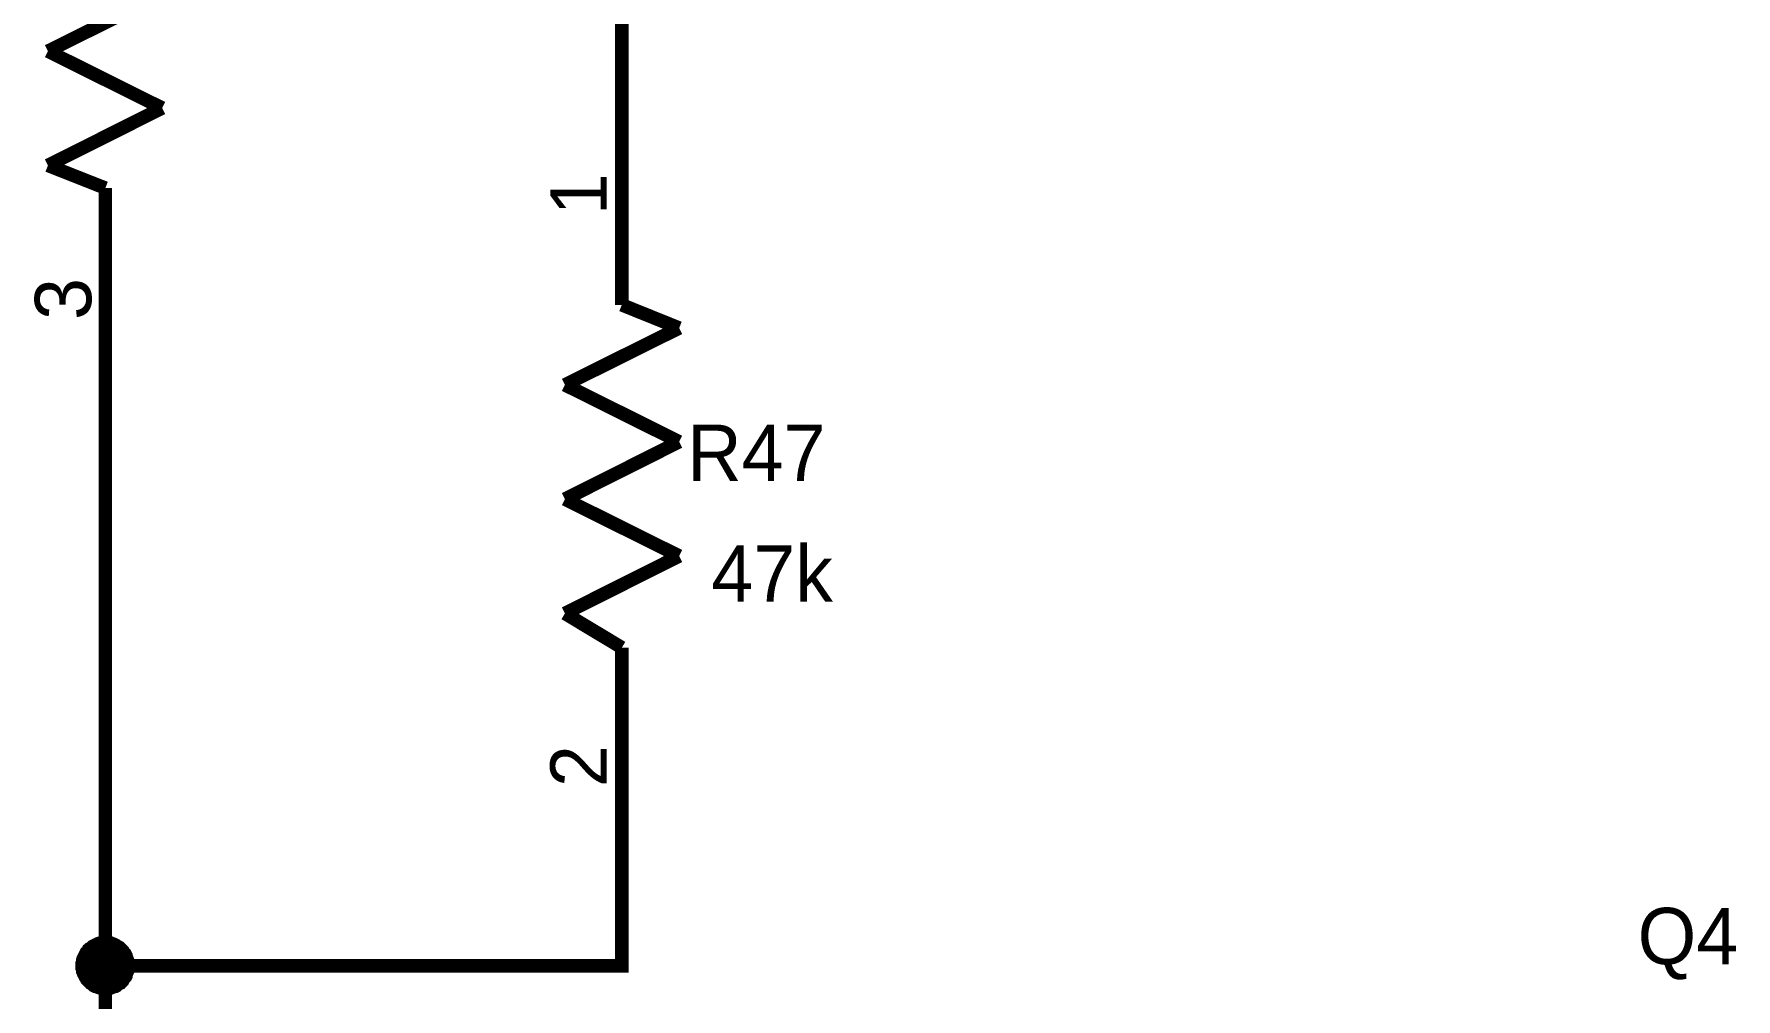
# Model space of a CAD drawing. Header units: millimetres. Extents: x 0 to 800, y 0 to 567.
# Drawn here: x 63.77 to 101.64, y 260.31 to 281.78 of the extents above; entities that cross this region are included whole.
import ezdxf

# ---------------------------------------------------------------- set-up
doc = ezdxf.new("R2010")
doc.units = ezdxf.units.MM
doc.layers.add('Sheet', color=255, linetype='Continuous')

msp = doc.modelspace()

# ---------------------------------------------------------------- linework, layer by layer
at = {"layer": 'Sheet'}
for points, const_width in [([(66.626, 282.661), (64.084, 281.396)], 0.3), ([(76.852, 282.661), (76.852, 280.825)], 0.3), ([(64.084, 281.396), (66.626, 280.13)], 0.3), ([(76.852, 275.751), (76.852, 280.825)], 0.3), ([(66.626, 280.13), (64.084, 278.853)], 0.3), ([(64.084, 278.853), (65.361, 278.349)], 0.3), ([(65.361, 278.349), (65.361, 273.265)], 0.3), ([(76.852, 275.751), (76.852, 276.513)], 0.3), ([(78.128, 275.236), (76.852, 275.751)], 0.3), ([(75.586, 273.971), (78.128, 275.236)], 0.3), ([(78.128, 272.705), (75.586, 273.971)], 0.3), ([(65.361, 259.546), (65.361, 261.046), (65.361, 273.265)], 0.3), ([(75.586, 271.428), (78.128, 272.705)], 0.3), ([(78.128, 270.163), (75.586, 271.428)], 0.3), ([(75.586, 268.886), (78.128, 270.163)], 0.3), ([(76.852, 268.124), (75.586, 268.886)], 0.3), ([(76.852, 268.124), (76.852, 263.051)], 0.3), ([(76.852, 268.124), (76.852, 267.363)], 0.3), ([(76.852, 263.051), (76.852, 261.046), (65.361, 261.046)], 0.3), ([(64.846, 261.046), (64.846, 261.069), (64.846, 261.102), (64.857, 261.125), (64.857, 261.147), (64.857, 261.17), (64.868, 261.203), (64.879, 261.226), (64.891, 261.248), (64.902, 261.27), (64.913, 261.293), (64.924, 261.315), (64.935, 261.338), (64.947, 261.349), (64.969, 261.371), (64.98, 261.394), (65.003, 261.405), (65.014, 261.427), (65.036, 261.438), (65.059, 261.461), (65.07, 261.472), (65.092, 261.483), (65.115, 261.494), (65.137, 261.506), (65.159, 261.517), (65.182, 261.528), (65.204, 261.539), (65.238, 261.55), (65.26, 261.55), (65.283, 261.55), (65.305, 261.562), (65.339, 261.562), (65.361, 261.562)], 0.3), ([(64.846, 261.046), (64.846, 261.069), (64.846, 261.102), (64.857, 261.125), (64.857, 261.147), (64.857, 261.17), (64.868, 261.203), (64.879, 261.226), (64.891, 261.248), (64.902, 261.27), (64.913, 261.293), (64.924, 261.315), (64.935, 261.338), (64.947, 261.349), (64.969, 261.371), (64.98, 261.394), (65.003, 261.405), (65.014, 261.427), (65.036, 261.438), (65.059, 261.461), (65.07, 261.472), (65.092, 261.483), (65.115, 261.494), (65.137, 261.506), (65.159, 261.517), (65.182, 261.528), (65.204, 261.539), (65.238, 261.55), (65.26, 261.55), (65.283, 261.55), (65.305, 261.562), (65.339, 261.562), (65.361, 261.562)], 0.3), ([(64.846, 261.046), (64.846, 261.069), (64.846, 261.102), (64.857, 261.125), (64.857, 261.147), (64.857, 261.17), (64.868, 261.203), (64.879, 261.226), (64.891, 261.248), (64.902, 261.27), (64.913, 261.293), (64.924, 261.315), (64.935, 261.338), (64.947, 261.349), (64.969, 261.371), (64.98, 261.394), (65.003, 261.405), (65.014, 261.427), (65.036, 261.438), (65.059, 261.461), (65.07, 261.472), (65.092, 261.483), (65.115, 261.494), (65.137, 261.506), (65.159, 261.517), (65.182, 261.528), (65.204, 261.539), (65.238, 261.55), (65.26, 261.55), (65.283, 261.55), (65.305, 261.562), (65.339, 261.562), (65.361, 261.562)], 0.3), ([(64.846, 261.046), (64.846, 261.069), (64.846, 261.102), (64.857, 261.125), (64.857, 261.147), (64.857, 261.17), (64.868, 261.203), (64.879, 261.226), (64.891, 261.248), (64.902, 261.27), (64.913, 261.293), (64.924, 261.315), (64.935, 261.338), (64.947, 261.349), (64.969, 261.371), (64.98, 261.394), (65.003, 261.405), (65.014, 261.427), (65.036, 261.438), (65.059, 261.461), (65.07, 261.472), (65.092, 261.483), (65.115, 261.494), (65.137, 261.506), (65.159, 261.517), (65.182, 261.528), (65.204, 261.539), (65.238, 261.55), (65.26, 261.55), (65.283, 261.55), (65.305, 261.562), (65.339, 261.562), (65.361, 261.562)], 0.3), ([(65.361, 261.562), (65.361, 261.562)], 0.3), ([(65.361, 261.562), (65.383, 261.562), (65.417, 261.562), (65.439, 261.55), (65.462, 261.55), (65.484, 261.55), (65.507, 261.539), (65.54, 261.528), (65.563, 261.517), (65.585, 261.506), (65.607, 261.494), (65.619, 261.483), (65.641, 261.472), (65.663, 261.461), (65.686, 261.438), (65.697, 261.427), (65.719, 261.405), (65.73, 261.394), (65.753, 261.371), (65.764, 261.349), (65.775, 261.338), (65.798, 261.315), (65.809, 261.293), (65.82, 261.27), (65.82, 261.248), (65.831, 261.226), (65.842, 261.203), (65.854, 261.17), (65.854, 261.147), (65.854, 261.125), (65.865, 261.102), (65.865, 261.069), (65.865, 261.046)], 0.3), ([(65.361, 261.562), (65.361, 261.562)], 0.3), ([(65.361, 261.562), (65.383, 261.562), (65.417, 261.562), (65.439, 261.55), (65.462, 261.55), (65.484, 261.55), (65.507, 261.539), (65.54, 261.528), (65.563, 261.517), (65.585, 261.506), (65.607, 261.494), (65.619, 261.483), (65.641, 261.472), (65.663, 261.461), (65.686, 261.438), (65.697, 261.427), (65.719, 261.405), (65.73, 261.394), (65.753, 261.371), (65.764, 261.349), (65.775, 261.338), (65.798, 261.315), (65.809, 261.293), (65.82, 261.27), (65.82, 261.248), (65.831, 261.226), (65.842, 261.203), (65.854, 261.17), (65.854, 261.147), (65.854, 261.125), (65.865, 261.102), (65.865, 261.069), (65.865, 261.046)], 0.3), ([(65.361, 261.562), (65.361, 261.562)], 0.3), ([(65.361, 261.562), (65.383, 261.562), (65.417, 261.562), (65.439, 261.55), (65.462, 261.55), (65.484, 261.55), (65.507, 261.539), (65.54, 261.528), (65.563, 261.517), (65.585, 261.506), (65.607, 261.494), (65.619, 261.483), (65.641, 261.472), (65.663, 261.461), (65.686, 261.438), (65.697, 261.427), (65.719, 261.405), (65.73, 261.394), (65.753, 261.371), (65.764, 261.349), (65.775, 261.338), (65.798, 261.315), (65.809, 261.293), (65.82, 261.27), (65.82, 261.248), (65.831, 261.226), (65.842, 261.203), (65.854, 261.17), (65.854, 261.147), (65.854, 261.125), (65.865, 261.102), (65.865, 261.069), (65.865, 261.046)], 0.3), ([(65.361, 261.562), (65.361, 261.562)], 0.3), ([(65.361, 261.562), (65.383, 261.562), (65.417, 261.562), (65.439, 261.55), (65.462, 261.55), (65.484, 261.55), (65.507, 261.539), (65.54, 261.528), (65.563, 261.517), (65.585, 261.506), (65.607, 261.494), (65.619, 261.483), (65.641, 261.472), (65.663, 261.461), (65.686, 261.438), (65.697, 261.427), (65.719, 261.405), (65.73, 261.394), (65.753, 261.371), (65.764, 261.349), (65.775, 261.338), (65.798, 261.315), (65.809, 261.293), (65.82, 261.27), (65.82, 261.248), (65.831, 261.226), (65.842, 261.203), (65.854, 261.17), (65.854, 261.147), (65.854, 261.125), (65.865, 261.102), (65.865, 261.069), (65.865, 261.046)], 0.3), ([(64.846, 261.046), (64.846, 261.069), (64.846, 261.102), (64.857, 261.125), (64.857, 261.147), (64.857, 261.17), (64.868, 261.203), (64.879, 261.226), (64.891, 261.248), (64.902, 261.27), (64.913, 261.293), (64.924, 261.315), (64.935, 261.338), (64.947, 261.349), (64.969, 261.371), (64.98, 261.394), (65.003, 261.405), (65.014, 261.427), (65.036, 261.438), (65.059, 261.461), (65.07, 261.472), (65.092, 261.483), (65.115, 261.494), (65.137, 261.506), (65.159, 261.517), (65.182, 261.528), (65.204, 261.539), (65.238, 261.55), (65.26, 261.55), (65.283, 261.55), (65.305, 261.562), (65.339, 261.562), (65.361, 261.562)], 0.0991), ([(64.846, 261.046), (64.846, 261.069), (64.846, 261.102), (64.857, 261.125), (64.857, 261.147), (64.857, 261.17), (64.868, 261.203), (64.879, 261.226), (64.891, 261.248), (64.902, 261.27), (64.913, 261.293), (64.924, 261.315), (64.935, 261.338), (64.947, 261.349), (64.969, 261.371), (64.98, 261.394), (65.003, 261.405), (65.014, 261.427), (65.036, 261.438), (65.059, 261.461), (65.07, 261.472), (65.092, 261.483), (65.115, 261.494), (65.137, 261.506), (65.159, 261.517), (65.182, 261.528), (65.204, 261.539), (65.238, 261.55), (65.26, 261.55), (65.283, 261.55), (65.305, 261.562), (65.339, 261.562), (65.361, 261.562)], 0.0991), ([(64.846, 261.046), (64.846, 261.069), (64.846, 261.102), (64.857, 261.125), (64.857, 261.147), (64.857, 261.17), (64.868, 261.203), (64.879, 261.226), (64.891, 261.248), (64.902, 261.27), (64.913, 261.293), (64.924, 261.315), (64.935, 261.338), (64.947, 261.349), (64.969, 261.371), (64.98, 261.394), (65.003, 261.405), (65.014, 261.427), (65.036, 261.438), (65.059, 261.461), (65.07, 261.472), (65.092, 261.483), (65.115, 261.494), (65.137, 261.506), (65.159, 261.517), (65.182, 261.528), (65.204, 261.539), (65.238, 261.55), (65.26, 261.55), (65.283, 261.55), (65.305, 261.562), (65.339, 261.562), (65.361, 261.562)], 0.0991), ([(64.846, 261.046), (64.846, 261.069), (64.846, 261.102), (64.857, 261.125), (64.857, 261.147), (64.857, 261.17), (64.868, 261.203), (64.879, 261.226), (64.891, 261.248), (64.902, 261.27), (64.913, 261.293), (64.924, 261.315), (64.935, 261.338), (64.947, 261.349), (64.969, 261.371), (64.98, 261.394), (65.003, 261.405), (65.014, 261.427), (65.036, 261.438), (65.059, 261.461), (65.07, 261.472), (65.092, 261.483), (65.115, 261.494), (65.137, 261.506), (65.159, 261.517), (65.182, 261.528), (65.204, 261.539), (65.238, 261.55), (65.26, 261.55), (65.283, 261.55), (65.305, 261.562), (65.339, 261.562), (65.361, 261.562)], 0.0991), ([(65.361, 261.562), (65.361, 261.562)], 0.0991), ([(65.361, 261.562), (65.383, 261.562), (65.417, 261.562), (65.439, 261.55), (65.462, 261.55), (65.484, 261.55), (65.507, 261.539), (65.54, 261.528), (65.563, 261.517), (65.585, 261.506), (65.607, 261.494), (65.619, 261.483), (65.641, 261.472), (65.663, 261.461), (65.686, 261.438), (65.697, 261.427), (65.719, 261.405), (65.73, 261.394), (65.753, 261.371), (65.764, 261.349), (65.775, 261.338), (65.798, 261.315), (65.809, 261.293), (65.82, 261.27), (65.82, 261.248), (65.831, 261.226), (65.842, 261.203), (65.854, 261.17), (65.854, 261.147), (65.854, 261.125), (65.865, 261.102), (65.865, 261.069), (65.865, 261.046)], 0.0991), ([(65.361, 261.562), (65.361, 261.562)], 0.0991), ([(65.361, 261.562), (65.383, 261.562), (65.417, 261.562), (65.439, 261.55), (65.462, 261.55), (65.484, 261.55), (65.507, 261.539), (65.54, 261.528), (65.563, 261.517), (65.585, 261.506), (65.607, 261.494), (65.619, 261.483), (65.641, 261.472), (65.663, 261.461), (65.686, 261.438), (65.697, 261.427), (65.719, 261.405), (65.73, 261.394), (65.753, 261.371), (65.764, 261.349), (65.775, 261.338), (65.798, 261.315), (65.809, 261.293), (65.82, 261.27), (65.82, 261.248), (65.831, 261.226), (65.842, 261.203), (65.854, 261.17), (65.854, 261.147), (65.854, 261.125), (65.865, 261.102), (65.865, 261.069), (65.865, 261.046)], 0.0991), ([(65.361, 261.562), (65.361, 261.562)], 0.0991), ([(65.361, 261.562), (65.383, 261.562), (65.417, 261.562), (65.439, 261.55), (65.462, 261.55), (65.484, 261.55), (65.507, 261.539), (65.54, 261.528), (65.563, 261.517), (65.585, 261.506), (65.607, 261.494), (65.619, 261.483), (65.641, 261.472), (65.663, 261.461), (65.686, 261.438), (65.697, 261.427), (65.719, 261.405), (65.73, 261.394), (65.753, 261.371), (65.764, 261.349), (65.775, 261.338), (65.798, 261.315), (65.809, 261.293), (65.82, 261.27), (65.82, 261.248), (65.831, 261.226), (65.842, 261.203), (65.854, 261.17), (65.854, 261.147), (65.854, 261.125), (65.865, 261.102), (65.865, 261.069), (65.865, 261.046)], 0.0991), ([(65.361, 261.562), (65.361, 261.562)], 0.0991), ([(65.361, 261.562), (65.383, 261.562), (65.417, 261.562), (65.439, 261.55), (65.462, 261.55), (65.484, 261.55), (65.507, 261.539), (65.54, 261.528), (65.563, 261.517), (65.585, 261.506), (65.607, 261.494), (65.619, 261.483), (65.641, 261.472), (65.663, 261.461), (65.686, 261.438), (65.697, 261.427), (65.719, 261.405), (65.73, 261.394), (65.753, 261.371), (65.764, 261.349), (65.775, 261.338), (65.798, 261.315), (65.809, 261.293), (65.82, 261.27), (65.82, 261.248), (65.831, 261.226), (65.842, 261.203), (65.854, 261.17), (65.854, 261.147), (65.854, 261.125), (65.865, 261.102), (65.865, 261.069), (65.865, 261.046)], 0.0991), ([(65.361, 260.542), (65.339, 260.542), (65.305, 260.542), (65.283, 260.554), (65.26, 260.554), (65.238, 260.554), (65.204, 260.565), (65.182, 260.576), (65.159, 260.587), (65.137, 260.587), (65.115, 260.598), (65.092, 260.61), (65.07, 260.632), (65.059, 260.643), (65.036, 260.654), (65.014, 260.677), (65.003, 260.688), (64.98, 260.71), (64.969, 260.722), (64.947, 260.744), (64.935, 260.766), (64.924, 260.789), (64.913, 260.8), (64.902, 260.822), (64.891, 260.845), (64.879, 260.867), (64.868, 260.901), (64.857, 260.923), (64.857, 260.946), (64.857, 260.968), (64.846, 260.99), (64.846, 261.024), (64.846, 261.046)], 0.3), ([(64.846, 261.046), (64.846, 261.046)], 0.3), ([(65.361, 260.542), (65.339, 260.542), (65.305, 260.542), (65.283, 260.554), (65.26, 260.554), (65.238, 260.554), (65.204, 260.565), (65.182, 260.576), (65.159, 260.587), (65.137, 260.587), (65.115, 260.598), (65.092, 260.61), (65.07, 260.632), (65.059, 260.643), (65.036, 260.654), (65.014, 260.677), (65.003, 260.688), (64.98, 260.71), (64.969, 260.722), (64.947, 260.744), (64.935, 260.766), (64.924, 260.789), (64.913, 260.8), (64.902, 260.822), (64.891, 260.845), (64.879, 260.867), (64.868, 260.901), (64.857, 260.923), (64.857, 260.946), (64.857, 260.968), (64.846, 260.99), (64.846, 261.024), (64.846, 261.046)], 0.3), ([(64.846, 261.046), (64.846, 261.046)], 0.3), ([(65.361, 260.542), (65.339, 260.542), (65.305, 260.542), (65.283, 260.554), (65.26, 260.554), (65.238, 260.554), (65.204, 260.565), (65.182, 260.576), (65.159, 260.587), (65.137, 260.587), (65.115, 260.598), (65.092, 260.61), (65.07, 260.632), (65.059, 260.643), (65.036, 260.654), (65.014, 260.677), (65.003, 260.688), (64.98, 260.71), (64.969, 260.722), (64.947, 260.744), (64.935, 260.766), (64.924, 260.789), (64.913, 260.8), (64.902, 260.822), (64.891, 260.845), (64.879, 260.867), (64.868, 260.901), (64.857, 260.923), (64.857, 260.946), (64.857, 260.968), (64.846, 260.99), (64.846, 261.024), (64.846, 261.046)], 0.3), ([(64.846, 261.046), (64.846, 261.046)], 0.3), ([(65.361, 260.542), (65.339, 260.542), (65.305, 260.542), (65.283, 260.554), (65.26, 260.554), (65.238, 260.554), (65.204, 260.565), (65.182, 260.576), (65.159, 260.587), (65.137, 260.587), (65.115, 260.598), (65.092, 260.61), (65.07, 260.632), (65.059, 260.643), (65.036, 260.654), (65.014, 260.677), (65.003, 260.688), (64.98, 260.71), (64.969, 260.722), (64.947, 260.744), (64.935, 260.766), (64.924, 260.789), (64.913, 260.8), (64.902, 260.822), (64.891, 260.845), (64.879, 260.867), (64.868, 260.901), (64.857, 260.923), (64.857, 260.946), (64.857, 260.968), (64.846, 260.99), (64.846, 261.024), (64.846, 261.046)], 0.3), ([(64.846, 261.046), (64.846, 261.046)], 0.3), ([(65.361, 260.542), (65.339, 260.542), (65.305, 260.542), (65.283, 260.554), (65.26, 260.554), (65.238, 260.554), (65.204, 260.565), (65.182, 260.576), (65.159, 260.587), (65.137, 260.587), (65.115, 260.598), (65.092, 260.61), (65.07, 260.632), (65.059, 260.643), (65.036, 260.654), (65.014, 260.677), (65.003, 260.688), (64.98, 260.71), (64.969, 260.722), (64.947, 260.744), (64.935, 260.766), (64.924, 260.789), (64.913, 260.8), (64.902, 260.822), (64.891, 260.845), (64.879, 260.867), (64.868, 260.901), (64.857, 260.923), (64.857, 260.946), (64.857, 260.968), (64.846, 260.99), (64.846, 261.024), (64.846, 261.046)], 0.0991), ([(64.846, 261.046), (64.846, 261.046)], 0.0991), ([(65.361, 260.542), (65.339, 260.542), (65.305, 260.542), (65.283, 260.554), (65.26, 260.554), (65.238, 260.554), (65.204, 260.565), (65.182, 260.576), (65.159, 260.587), (65.137, 260.587), (65.115, 260.598), (65.092, 260.61), (65.07, 260.632), (65.059, 260.643), (65.036, 260.654), (65.014, 260.677), (65.003, 260.688), (64.98, 260.71), (64.969, 260.722), (64.947, 260.744), (64.935, 260.766), (64.924, 260.789), (64.913, 260.8), (64.902, 260.822), (64.891, 260.845), (64.879, 260.867), (64.868, 260.901), (64.857, 260.923), (64.857, 260.946), (64.857, 260.968), (64.846, 260.99), (64.846, 261.024), (64.846, 261.046)], 0.0991), ([(64.846, 261.046), (64.846, 261.046)], 0.0991), ([(65.361, 260.542), (65.339, 260.542), (65.305, 260.542), (65.283, 260.554), (65.26, 260.554), (65.238, 260.554), (65.204, 260.565), (65.182, 260.576), (65.159, 260.587), (65.137, 260.587), (65.115, 260.598), (65.092, 260.61), (65.07, 260.632), (65.059, 260.643), (65.036, 260.654), (65.014, 260.677), (65.003, 260.688), (64.98, 260.71), (64.969, 260.722), (64.947, 260.744), (64.935, 260.766), (64.924, 260.789), (64.913, 260.8), (64.902, 260.822), (64.891, 260.845), (64.879, 260.867), (64.868, 260.901), (64.857, 260.923), (64.857, 260.946), (64.857, 260.968), (64.846, 260.99), (64.846, 261.024), (64.846, 261.046)], 0.0991), ([(64.846, 261.046), (64.846, 261.046)], 0.0991), ([(65.361, 260.542), (65.339, 260.542), (65.305, 260.542), (65.283, 260.554), (65.26, 260.554), (65.238, 260.554), (65.204, 260.565), (65.182, 260.576), (65.159, 260.587), (65.137, 260.587), (65.115, 260.598), (65.092, 260.61), (65.07, 260.632), (65.059, 260.643), (65.036, 260.654), (65.014, 260.677), (65.003, 260.688), (64.98, 260.71), (64.969, 260.722), (64.947, 260.744), (64.935, 260.766), (64.924, 260.789), (64.913, 260.8), (64.902, 260.822), (64.891, 260.845), (64.879, 260.867), (64.868, 260.901), (64.857, 260.923), (64.857, 260.946), (64.857, 260.968), (64.846, 260.99), (64.846, 261.024), (64.846, 261.046)], 0.0991), ([(64.846, 261.046), (64.846, 261.046)], 0.0991), ([(65.865, 261.046), (65.865, 261.024), (65.865, 260.99), (65.854, 260.968), (65.854, 260.946), (65.854, 260.923), (65.842, 260.901), (65.831, 260.867), (65.82, 260.845), (65.82, 260.822), (65.809, 260.8), (65.798, 260.789), (65.775, 260.766), (65.764, 260.744), (65.753, 260.722), (65.73, 260.71), (65.719, 260.688), (65.697, 260.677), (65.686, 260.654), (65.663, 260.643), (65.641, 260.632), (65.619, 260.61), (65.607, 260.598), (65.585, 260.587), (65.563, 260.587), (65.54, 260.576), (65.507, 260.565), (65.484, 260.554), (65.462, 260.554), (65.439, 260.554), (65.417, 260.542), (65.383, 260.542), (65.361, 260.542)], 0.3), ([(65.865, 261.046), (65.865, 261.024), (65.865, 260.99), (65.854, 260.968), (65.854, 260.946), (65.854, 260.923), (65.842, 260.901), (65.831, 260.867), (65.82, 260.845), (65.82, 260.822), (65.809, 260.8), (65.798, 260.789), (65.775, 260.766), (65.764, 260.744), (65.753, 260.722), (65.73, 260.71), (65.719, 260.688), (65.697, 260.677), (65.686, 260.654), (65.663, 260.643), (65.641, 260.632), (65.619, 260.61), (65.607, 260.598), (65.585, 260.587), (65.563, 260.587), (65.54, 260.576), (65.507, 260.565), (65.484, 260.554), (65.462, 260.554), (65.439, 260.554), (65.417, 260.542), (65.383, 260.542), (65.361, 260.542)], 0.3), ([(65.865, 261.046), (65.865, 261.024), (65.865, 260.99), (65.854, 260.968), (65.854, 260.946), (65.854, 260.923), (65.842, 260.901), (65.831, 260.867), (65.82, 260.845), (65.82, 260.822), (65.809, 260.8), (65.798, 260.789), (65.775, 260.766), (65.764, 260.744), (65.753, 260.722), (65.73, 260.71), (65.719, 260.688), (65.697, 260.677), (65.686, 260.654), (65.663, 260.643), (65.641, 260.632), (65.619, 260.61), (65.607, 260.598), (65.585, 260.587), (65.563, 260.587), (65.54, 260.576), (65.507, 260.565), (65.484, 260.554), (65.462, 260.554), (65.439, 260.554), (65.417, 260.542), (65.383, 260.542), (65.361, 260.542)], 0.3), ([(65.865, 261.046), (65.865, 261.024), (65.865, 260.99), (65.854, 260.968), (65.854, 260.946), (65.854, 260.923), (65.842, 260.901), (65.831, 260.867), (65.82, 260.845), (65.82, 260.822), (65.809, 260.8), (65.798, 260.789), (65.775, 260.766), (65.764, 260.744), (65.753, 260.722), (65.73, 260.71), (65.719, 260.688), (65.697, 260.677), (65.686, 260.654), (65.663, 260.643), (65.641, 260.632), (65.619, 260.61), (65.607, 260.598), (65.585, 260.587), (65.563, 260.587), (65.54, 260.576), (65.507, 260.565), (65.484, 260.554), (65.462, 260.554), (65.439, 260.554), (65.417, 260.542), (65.383, 260.542), (65.361, 260.542)], 0.3), ([(65.865, 261.046), (65.865, 261.024), (65.865, 260.99), (65.854, 260.968), (65.854, 260.946), (65.854, 260.923), (65.842, 260.901), (65.831, 260.867), (65.82, 260.845), (65.82, 260.822), (65.809, 260.8), (65.798, 260.789), (65.775, 260.766), (65.764, 260.744), (65.753, 260.722), (65.73, 260.71), (65.719, 260.688), (65.697, 260.677), (65.686, 260.654), (65.663, 260.643), (65.641, 260.632), (65.619, 260.61), (65.607, 260.598), (65.585, 260.587), (65.563, 260.587), (65.54, 260.576), (65.507, 260.565), (65.484, 260.554), (65.462, 260.554), (65.439, 260.554), (65.417, 260.542), (65.383, 260.542), (65.361, 260.542)], 0.0991), ([(65.865, 261.046), (65.865, 261.024), (65.865, 260.99), (65.854, 260.968), (65.854, 260.946), (65.854, 260.923), (65.842, 260.901), (65.831, 260.867), (65.82, 260.845), (65.82, 260.822), (65.809, 260.8), (65.798, 260.789), (65.775, 260.766), (65.764, 260.744), (65.753, 260.722), (65.73, 260.71), (65.719, 260.688), (65.697, 260.677), (65.686, 260.654), (65.663, 260.643), (65.641, 260.632), (65.619, 260.61), (65.607, 260.598), (65.585, 260.587), (65.563, 260.587), (65.54, 260.576), (65.507, 260.565), (65.484, 260.554), (65.462, 260.554), (65.439, 260.554), (65.417, 260.542), (65.383, 260.542), (65.361, 260.542)], 0.0991), ([(65.865, 261.046), (65.865, 261.024), (65.865, 260.99), (65.854, 260.968), (65.854, 260.946), (65.854, 260.923), (65.842, 260.901), (65.831, 260.867), (65.82, 260.845), (65.82, 260.822), (65.809, 260.8), (65.798, 260.789), (65.775, 260.766), (65.764, 260.744), (65.753, 260.722), (65.73, 260.71), (65.719, 260.688), (65.697, 260.677), (65.686, 260.654), (65.663, 260.643), (65.641, 260.632), (65.619, 260.61), (65.607, 260.598), (65.585, 260.587), (65.563, 260.587), (65.54, 260.576), (65.507, 260.565), (65.484, 260.554), (65.462, 260.554), (65.439, 260.554), (65.417, 260.542), (65.383, 260.542), (65.361, 260.542)], 0.0991), ([(65.865, 261.046), (65.865, 261.024), (65.865, 260.99), (65.854, 260.968), (65.854, 260.946), (65.854, 260.923), (65.842, 260.901), (65.831, 260.867), (65.82, 260.845), (65.82, 260.822), (65.809, 260.8), (65.798, 260.789), (65.775, 260.766), (65.764, 260.744), (65.753, 260.722), (65.73, 260.71), (65.719, 260.688), (65.697, 260.677), (65.686, 260.654), (65.663, 260.643), (65.641, 260.632), (65.619, 260.61), (65.607, 260.598), (65.585, 260.587), (65.563, 260.587), (65.54, 260.576), (65.507, 260.565), (65.484, 260.554), (65.462, 260.554), (65.439, 260.554), (65.417, 260.542), (65.383, 260.542), (65.361, 260.542)], 0.0991), ([(65.865, 261.046), (65.865, 261.046), (65.865, 261.046), (65.865, 261.046), (65.865, 261.046), (65.865, 261.046), (65.865, 261.046), (65.865, 261.046), (65.865, 261.046), (65.865, 261.046), (65.865, 261.046), (65.865, 261.046), (65.865, 261.046), (65.865, 261.046), (65.865, 261.046), (65.865, 261.046), (65.865, 261.046), (65.865, 261.046), (65.865, 261.046), (65.865, 261.046), (65.865, 261.046), (65.865, 261.046), (65.865, 261.046), (65.865, 261.046), (65.865, 261.046), (65.865, 261.046), (65.865, 261.046), (65.865, 261.046), (65.865, 261.046), (65.865, 261.046), (65.865, 261.046), (65.865, 261.046), (65.865, 261.046)], 0.3), ([(65.865, 261.046), (65.865, 261.046)], 0.3), ([(65.865, 261.046), (65.865, 261.046), (65.865, 261.046), (65.865, 261.046), (65.865, 261.046), (65.865, 261.046), (65.865, 261.046), (65.865, 261.046), (65.865, 261.046), (65.865, 261.046), (65.865, 261.046), (65.865, 261.046), (65.865, 261.046), (65.865, 261.046), (65.865, 261.046), (65.865, 261.046), (65.865, 261.046), (65.865, 261.046), (65.865, 261.046), (65.865, 261.046), (65.865, 261.046), (65.865, 261.046), (65.865, 261.046), (65.865, 261.046), (65.865, 261.046), (65.865, 261.046), (65.865, 261.046), (65.865, 261.046), (65.865, 261.046), (65.865, 261.046), (65.865, 261.046), (65.865, 261.046), (65.865, 261.046)], 0.3), ([(65.865, 261.046), (65.865, 261.046)], 0.3), ([(65.865, 261.046), (65.865, 261.046), (65.865, 261.046), (65.865, 261.046), (65.865, 261.046), (65.865, 261.046), (65.865, 261.046), (65.865, 261.046), (65.865, 261.046), (65.865, 261.046), (65.865, 261.046), (65.865, 261.046), (65.865, 261.046), (65.865, 261.046), (65.865, 261.046), (65.865, 261.046), (65.865, 261.046), (65.865, 261.046), (65.865, 261.046), (65.865, 261.046), (65.865, 261.046), (65.865, 261.046), (65.865, 261.046), (65.865, 261.046), (65.865, 261.046), (65.865, 261.046), (65.865, 261.046), (65.865, 261.046), (65.865, 261.046), (65.865, 261.046), (65.865, 261.046), (65.865, 261.046), (65.865, 261.046)], 0.3), ([(65.865, 261.046), (65.865, 261.046)], 0.3), ([(65.865, 261.046), (65.865, 261.046), (65.865, 261.046), (65.865, 261.046), (65.865, 261.046), (65.865, 261.046), (65.865, 261.046), (65.865, 261.046), (65.865, 261.046), (65.865, 261.046), (65.865, 261.046), (65.865, 261.046), (65.865, 261.046), (65.865, 261.046), (65.865, 261.046), (65.865, 261.046), (65.865, 261.046), (65.865, 261.046), (65.865, 261.046), (65.865, 261.046), (65.865, 261.046), (65.865, 261.046), (65.865, 261.046), (65.865, 261.046), (65.865, 261.046), (65.865, 261.046), (65.865, 261.046), (65.865, 261.046), (65.865, 261.046), (65.865, 261.046), (65.865, 261.046), (65.865, 261.046), (65.865, 261.046)], 0.3), ([(65.865, 261.046), (65.865, 261.046)], 0.3), ([(65.865, 261.046), (65.865, 261.046), (65.865, 261.046), (65.865, 261.046), (65.865, 261.046), (65.865, 261.046), (65.865, 261.046), (65.865, 261.046), (65.865, 261.046), (65.865, 261.046), (65.865, 261.046), (65.865, 261.046), (65.865, 261.046), (65.865, 261.046), (65.865, 261.046), (65.865, 261.046), (65.865, 261.046), (65.865, 261.046), (65.865, 261.046), (65.865, 261.046), (65.865, 261.046), (65.865, 261.046), (65.865, 261.046), (65.865, 261.046), (65.865, 261.046), (65.865, 261.046), (65.865, 261.046), (65.865, 261.046), (65.865, 261.046), (65.865, 261.046), (65.865, 261.046), (65.865, 261.046), (65.865, 261.046)], 0.0991), ([(65.865, 261.046), (65.865, 261.046)], 0.0991), ([(65.865, 261.046), (65.865, 261.046), (65.865, 261.046), (65.865, 261.046), (65.865, 261.046), (65.865, 261.046), (65.865, 261.046), (65.865, 261.046), (65.865, 261.046), (65.865, 261.046), (65.865, 261.046), (65.865, 261.046), (65.865, 261.046), (65.865, 261.046), (65.865, 261.046), (65.865, 261.046), (65.865, 261.046), (65.865, 261.046), (65.865, 261.046), (65.865, 261.046), (65.865, 261.046), (65.865, 261.046), (65.865, 261.046), (65.865, 261.046), (65.865, 261.046), (65.865, 261.046), (65.865, 261.046), (65.865, 261.046), (65.865, 261.046), (65.865, 261.046), (65.865, 261.046), (65.865, 261.046), (65.865, 261.046)], 0.0991), ([(65.865, 261.046), (65.865, 261.046)], 0.0991), ([(65.865, 261.046), (65.865, 261.046), (65.865, 261.046), (65.865, 261.046), (65.865, 261.046), (65.865, 261.046), (65.865, 261.046), (65.865, 261.046), (65.865, 261.046), (65.865, 261.046), (65.865, 261.046), (65.865, 261.046), (65.865, 261.046), (65.865, 261.046), (65.865, 261.046), (65.865, 261.046), (65.865, 261.046), (65.865, 261.046), (65.865, 261.046), (65.865, 261.046), (65.865, 261.046), (65.865, 261.046), (65.865, 261.046), (65.865, 261.046), (65.865, 261.046), (65.865, 261.046), (65.865, 261.046), (65.865, 261.046), (65.865, 261.046), (65.865, 261.046), (65.865, 261.046), (65.865, 261.046), (65.865, 261.046)], 0.0991), ([(65.865, 261.046), (65.865, 261.046)], 0.0991), ([(65.865, 261.046), (65.865, 261.046), (65.865, 261.046), (65.865, 261.046), (65.865, 261.046), (65.865, 261.046), (65.865, 261.046), (65.865, 261.046), (65.865, 261.046), (65.865, 261.046), (65.865, 261.046), (65.865, 261.046), (65.865, 261.046), (65.865, 261.046), (65.865, 261.046), (65.865, 261.046), (65.865, 261.046), (65.865, 261.046), (65.865, 261.046), (65.865, 261.046), (65.865, 261.046), (65.865, 261.046), (65.865, 261.046), (65.865, 261.046), (65.865, 261.046), (65.865, 261.046), (65.865, 261.046), (65.865, 261.046), (65.865, 261.046), (65.865, 261.046), (65.865, 261.046), (65.865, 261.046), (65.865, 261.046)], 0.0991), ([(65.865, 261.046), (65.865, 261.046)], 0.0991)]:
    msp.add_lwpolyline(points, dxfattribs=dict(at, const_width=const_width))
at = {"layer": 'Sheet', "const_width": 0.508}
msp.add_lwpolyline([(65.097, 261.053, 1), (65.605, 261.053, 1)], format="xyb", close=True, dxfattribs=at)

# ---------------------------------------------------------------- texts
at = {"layer": 'Sheet'}
for s, p in [('1', (76.516, 277.745)), ('3', (65.047, 275.415)), ('2', (76.516, 265.022))]:
    msp.add_text(s, height=1.254, rotation=90, dxfattribs=at).set_placement(p)
for s, p in [('R47', (78.308, 271.831)), ('47k', (78.845, 269.144)), ('Q4', (99.453, 261.08))]:
    msp.add_text(s, height=1.2543, dxfattribs=at).set_placement(p)

doc.saveas('drawing.dxf')
